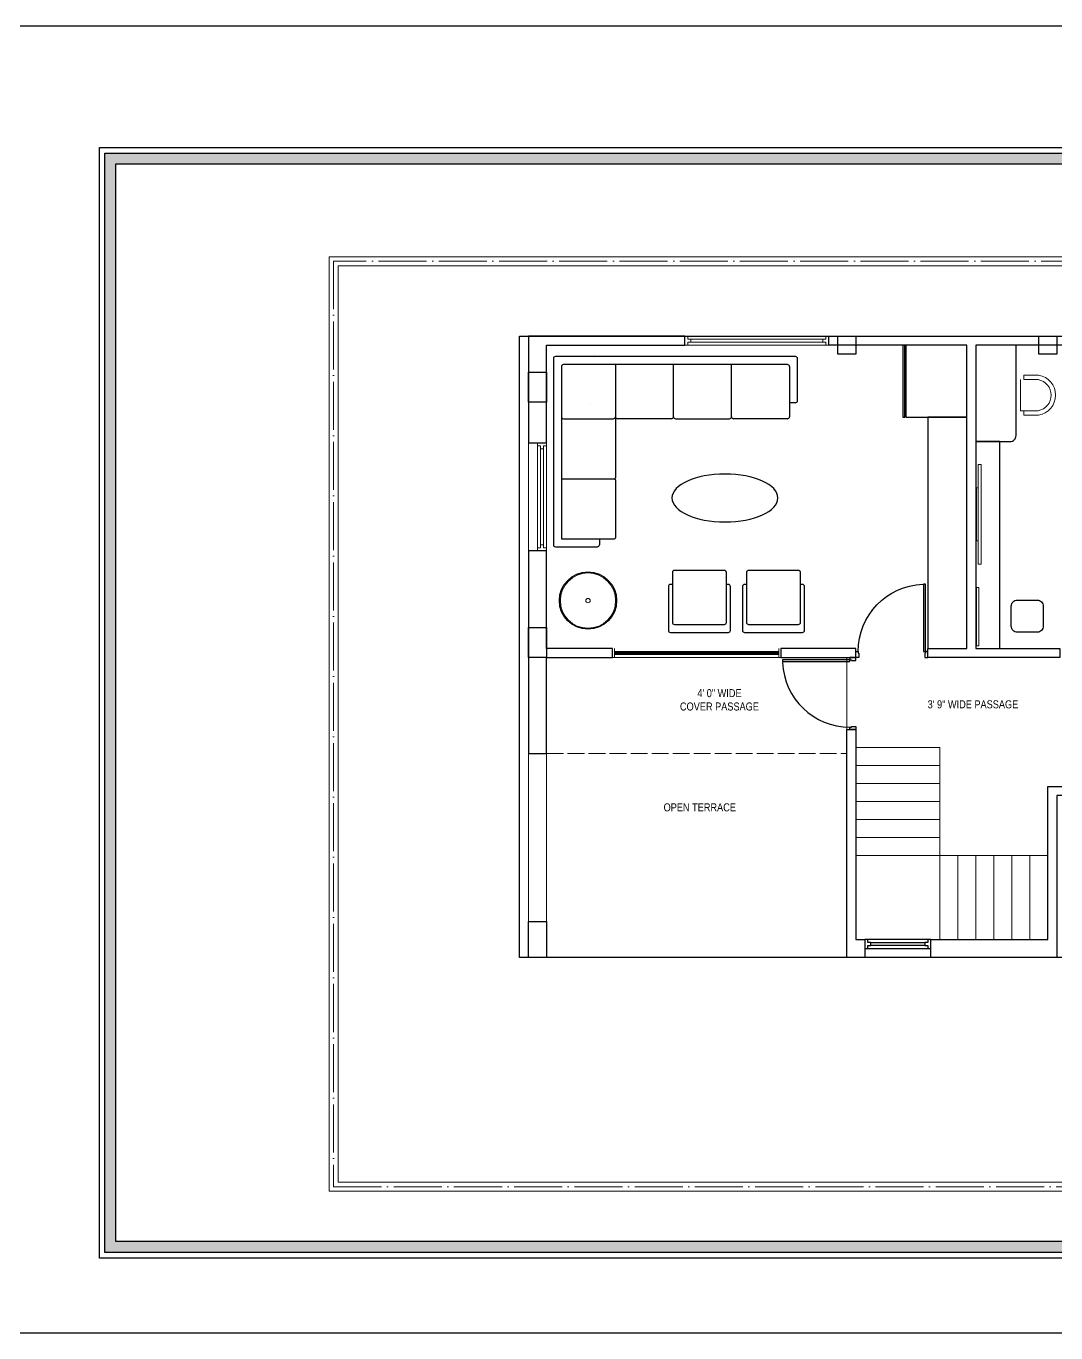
# Model space of a CAD drawing. Header units: millimetres. Extents: x 35877 to 3066687, y -650199 to -40525.
# Drawn here: x 153140 to 153655, y -179881 to -179228 of the extents above; entities that cross this region are included whole.
import ezdxf

# ---------------------------------------------------------------- set-up
doc = ezdxf.new("R2010")
doc.units = ezdxf.units.MM
doc.header["$MEASUREMENT"] = 0
doc.linetypes.add('ACAD_ISO02W100', pattern=[15, 12, -3])
doc.linetypes.add('ACAD_ISO04W100', pattern=[30, 24, -3, 0, -3])
doc.layers.add('AR DOOR', color=40, linetype='Continuous')
doc.layers.add('AR ELE-5', color=134, linetype='Continuous')
for name, color, linetype, lineweight in [('COLUMN', 1, 'Continuous', 30), ('ELEVATION ( SPIRAL STAIR )', 250, 'Continuous', 9), ('FIRST FLOOR ( DW_RAIL )', 7, 'Continuous', 9), ('FIRST FLOOR ( TEXT )', 7, 'Continuous', 9), ('FIRST FLOOR_( STAIR )', 251, 'Continuous', 9), ('FUR', 250, 'Continuous', 0), ('FURNITURE', 32, 'Continuous', 9), ('GROUND FLOOR', 7, 'Continuous', 9), ('NAME PLATE', 7, 'Continuous', 25), ('SECOND FLOOR', 7, 'Continuous', 9), ('SECOND FLOOR  ( PLINE )', 251, 'Continuous', 30), ('SECOND FLOOR ( DW_RAIL )', 7, 'Continuous', 9), ('SECOND FLOOR ( PLine )', 7, 'Continuous', 30), ('XX~SLAB ( BEAM )~ ( DIM )', 7, 'Continuous', 9)]:
    doc.layers.add(name, color=color, linetype=linetype, lineweight=lineweight)
doc.layers.add('XX~SLAB ( PLINE )', color=251, linetype='Continuous', plot=False)
doc.styles.add('KATHA', font='swissc.ttf')

# ---------------------------------------------------------------- blocks, each defined once
blk = doc.blocks.new('LAYOUT FILE')
at = {"layer": 'NAME PLATE', "true_color": 0xd39e00}
h = blk.add_hatch(color=42, dxfattribs=at)
h.paths.add_polyline_path([(3346889.83, -513806.18), (3346889.83, -514260.7), (3347535.56, -514260.7), (3347535.56, -513806.18)])
h.paths.add_polyline_path([(3346894.36, -513810.71), (3347531.03, -513810.71), (3347531.03, -514256.17), (3346894.36, -514256.17)], flags=16)
at = {"layer": 'NAME PLATE', "color": 42, "true_color": 0xd39e00}
for points in [[(3346887.56, -513803.91), (3347537.83, -513803.91), (3347537.83, -514262.96), (3346887.56, -514262.96)], [(3346889.83, -513806.18), (3347535.56, -513806.18), (3347535.56, -514260.7), (3346889.83, -514260.7)], [(3346894.36, -513810.71), (3347531.03, -513810.71), (3347531.03, -514256.17), (3346894.36, -514256.17)]]:
    blk.add_lwpolyline(points, close=True, dxfattribs=at)
blk = doc.blocks.new('*U18')
for points in [[(0, 0), (0, 1120), (-30, 1120), (-30, 0)], [(40, 0), (0, 0), (0, -30), (-10, -30), (-10, -100), (40, -100)], [(-1160, 0), (-1120, 0), (-1120, -30), (-1110, -30), (-1110, -100), (-1160, -100)]]:
    blk.add_lwpolyline(points, close=True)
at = {"layer": 'AR ELE-5', "linetype": 'ByBlock', "ltscale": 15}
blk.add_arc((2, -1), 1122, 92.373, 179.9653, dxfattribs=at)
blk = doc.blocks.new('*U19')
for points in [[(-1160, 0), (-1120, 0), (-1120, 30), (-1110, 30), (-1110, 100), (-1160, 100)], [(0, 0), (0, -1120), (-30, -1120), (-30, 0)], [(40, 0), (0, 0), (0, 30), (-10, 30), (-10, 100), (40, 100)]]:
    blk.add_lwpolyline(points, close=True)
at = {"layer": 'AR ELE-5', "linetype": 'ByBlock', "ltscale": 15}
blk.add_arc((2, 1), 1122, 180.0347, 267.627, dxfattribs=at)

msp = doc.modelspace()

# ---------------------------------------------------------------- linework, layer by layer
at = {"lineweight": 9, "transparency": 33554687, "elevation": -0.13}
for points in [[(153617.4, -179446.69), (153615.96, -179446.69), (153615.96, -179496.53), (153617.4, -179496.53)], [(153617.4, -179446.69), (153615.96, -179446.69), (153615.96, -179496.53), (153617.4, -179496.53)], [(153615.96, -179458.39), (153615.19, -179458.39), (153615.19, -179484.83), (153615.96, -179484.83)]]:
    msp.add_lwpolyline(points, close=True, dxfattribs=at)
at = {"layer": 'COLUMN', "transparency": 33554687, "elevation": -0.13}
for points in [[(153545.82, -179382.57), (153554.82, -179382.57), (153554.82, -179391.57), (153545.82, -179391.57)], [(153646.32, -179382.57), (153655.32, -179382.57), (153655.32, -179391.57), (153646.32, -179391.57)], [(153391.32, -179400.57), (153400.32, -179400.57), (153400.32, -179415.57), (153391.32, -179415.57)], [(153391.32, -179528.07), (153400.32, -179528.07), (153400.32, -179543.07), (153391.32, -179543.07)], [(153391.32, -179675.07), (153400.32, -179675.07), (153400.32, -179693.07), (153391.32, -179693.07)]]:
    msp.add_lwpolyline(points, close=True, dxfattribs=at)
at = {"layer": 'ELEVATION ( SPIRAL STAIR )', "color": 5, "transparency": 33554687, "elevation": -0.13}
msp.add_lwpolyline([(153615.15, -179537.27), (153616.3, -179537.27), (153616.3, -179508.17), (153615.15, -179508.17)], close=True, dxfattribs=at)
msp.add_lwpolyline([(153615.15, -179537.27), (153616.3, -179537.27), (153616.3, -179508.17), (153615.15, -179508.17)], close=True, dxfattribs=at)
at = {"layer": 'FIRST FLOOR ( DW_RAIL )', "transparency": 33554687, "elevation": -0.13}
for points in [[(153434.32, -179543.07), (153434.32, -179538.57)], [(153516.32, -179538.57), (153516.32, -179543.07)]]:
    msp.add_lwpolyline(points, dxfattribs=at)
for points in [[(153434.32, -179540.07), (153516.32, -179540.07), (153516.32, -179540.57), (153434.32, -179540.57)], [(153434.32, -179541.07), (153516.32, -179541.07), (153516.32, -179541.57), (153434.32, -179541.57)]]:
    msp.add_lwpolyline(points, close=True, dxfattribs=at)
at = {"layer": 'FIRST FLOOR_( STAIR )', "transparency": 33554687}
for p, q in [((153596.82, -179588.07, -0.13), (153554.82, -179588.07, -0.13)), ((153596.82, -179588.07, -0.13), (153596.82, -179684.07, -0.13)), ((153596.82, -179597.07, -0.13), (153554.82, -179597.07, -0.13)), ((153596.82, -179606.07, -0.13), (153554.82, -179606.07, -0.13)), ((153596.82, -179615.07, -0.13), (153554.82, -179615.07, -0.13)), ((153596.82, -179624.07, -0.13), (153554.82, -179624.07, -0.13)), ((153596.82, -179633.07, -0.13), (153554.82, -179633.07, -0.13)), ((153650.82, -179642.07, -0.13), (153554.82, -179642.07, -0.13)), ((153605.82, -179642.07, -0.13), (153605.82, -179684.07, -0.13)), ((153614.82, -179642.07, -0.13), (153614.82, -179684.07, -0.13)), ((153623.82, -179642.07, -0.13), (153623.82, -179684.07, -0.13)), ((153632.82, -179642.07, -0.13), (153632.82, -179684.07, -0.13)), ((153641.82, -179642.07, -0.13), (153641.82, -179684.07, -0.13))]:
    msp.add_line(p, q, dxfattribs=at)
at = {"layer": 'FUR', "transparency": 33554687}
for p, q in [((153424.04, -179393.16, -0.13), (153424.04, -179393.16, -0.13)), ((153424.04, -179393.16, -0.13), (153424.04, -179393.16, -0.13)), ((153422.04, -179416.75, -0.13), (153422.04, -179416.75, -0.13)), ((153422.04, -179416.75, -0.13), (153422.04, -179416.75, -0.13))]:
    msp.add_line(p, q, dxfattribs=at)
at = {"layer": 'FURNITURE', "lineweight": 30, "transparency": 33554687}
for p, q in [((153403.71, -179393.75, -0.13), (153403.71, -179486.75, -0.13)), ((153524.71, -179392.75, -0.13), (153404.71, -179392.75, -0.13)), ((153525.71, -179414.75, -0.13), (153525.71, -179393.75, -0.13)), ((153407.71, -179397.75, -0.13), (153407.71, -179483.75, -0.13)), ((153520.71, -179396.75, -0.13), (153408.71, -179396.75, -0.13)), ((153434.71, -179396.75, -0.13), (153434.71, -179453.25, -0.13)), ((153463.71, -179422.75, -0.13), (153463.71, -179396.75, -0.13)), ((153492.71, -179422.75, -0.13), (153492.71, -179396.75, -0.13)), ((153521.71, -179397.75, -0.13), (153521.71, -179400.75, -0.13)), ((153521.71, -179400.75, -0.13), (153521.71, -179422.75, -0.13)), ((153524.71, -179415.75, -0.13), (153521.71, -179415.75, -0.13)), ((153408.71, -179423.75, -0.13), (153433.71, -179423.75, -0.13)), ((153462.71, -179423.75, -0.13), (153435.71, -179423.75, -0.13)), ((153464.71, -179423.75, -0.13), (153491.71, -179423.75, -0.13)), ((153520.71, -179423.75, -0.13), (153493.71, -179423.75, -0.13)), ((153407.71, -179453.75, -0.13), (153434.21, -179453.75, -0.13)), ((153434.71, -179454.25, -0.13), (153434.71, -179483.25, -0.13)), ((153407.71, -179483.75, -0.13), (153434.21, -179483.75, -0.13)), ((153426.71, -179483.75, -0.13), (153426.71, -179486.75, -0.13)), ((153404.71, -179487.75, -0.13), (153425.71, -179487.75, -0.13))]:
    msp.add_line(p, q, dxfattribs=at)
at = {"layer": 'FURNITURE', "lineweight": 30, "transparency": 33554687, "elevation": -0.13}
for points in [[(153578.31, -179422.99), (153579.33, -179422.99), (153579.33, -179387.07), (153578.31, -179387.07)], [(153610.32, -179387.07), (153579.76, -179387.07), (153579.76, -179422.99), (153610.32, -179422.99)], [(153590.82, -179538.56), (153610.32, -179538.56), (153610.32, -179422.99), (153590.82, -179422.99)], [(153626.87, -179435.16), (153614.82, -179435.16), (153614.82, -179538.57), (153626.87, -179538.57)]]:
    msp.add_lwpolyline(points, close=True, dxfattribs=at)
for points in [[(153631.91, -179435.16, 0.414214), (153634.91, -179432.16), (153634.91, -179387.08), (153614.82, -179387.07), (153614.82, -179435.15), (153631.91, -179435.16)], [(153463.17, -179506.59), (153462.17, -179506.59, 0.414214), (153461.17, -179507.59), (153461.17, -179529.59, 0.414214), (153462.17, -179530.59), (153491.19, -179530.58, 0.414214), (153492.19, -179529.58), (153492.19, -179507.59, 0.414214), (153491.19, -179506.59), (153490.17, -179506.59)], [(153500.2, -179506.59), (153499.2, -179506.59, 0.414214), (153498.2, -179507.59), (153498.2, -179529.59, 0.414214), (153499.2, -179530.59), (153528.21, -179530.58, 0.414214), (153529.21, -179529.58), (153529.21, -179507.59, 0.414214), (153528.21, -179506.59), (153527.2, -179506.59)]]:
    msp.add_lwpolyline(points, format="xyb", dxfattribs=at)
at = {"layer": 'FURNITURE', "transparency": 33554687, "elevation": -0.13}
msp.add_lwpolyline([(153637.05, -179404.23), (153637.05, -179419.78), (153638.74, -179419.77)], dxfattribs=at)
at = {"layer": 'FURNITURE', "transparency": 33554687, "elevation": -0.13, "flags": 128}
for points in [[(153638.74, -179419.77), (153638.74, -179421.99), (153646.12, -179421.99, 0.853613), (153646.17, -179401.99), (153638.74, -179401.99), (153638.74, -179404.22)], [(153640.96, -179419.77), (153638.74, -179419.77), (153645.94, -179419.77, 0.835758), (153645.98, -179404.22), (153640.96, -179404.22), (153638.74, -179404.22)]]:
    msp.add_lwpolyline(points, format="xyb", dxfattribs=at)
at = {"layer": 'FURNITURE', "lineweight": 30, "transparency": 33554687, "elevation": -0.13}
for points in [[(153463.17, -179500.59), (153463.17, -179525.59, 0.414214), (153464.17, -179526.59), (153489.17, -179526.59, 0.414214), (153490.17, -179525.59), (153490.17, -179522.59), (153490.17, -179500.59, 0.414214), (153489.17, -179499.59), (153464.17, -179499.59, 0.414214)], [(153500.2, -179500.59), (153500.2, -179525.59, 0.414214), (153501.2, -179526.59), (153526.2, -179526.59, 0.414214), (153527.2, -179525.59), (153527.2, -179522.59), (153527.2, -179500.59, 0.414214), (153526.2, -179499.59), (153501.2, -179499.59, 0.414214)], [(153635.52, -179514.47), (153645.49, -179514.47, -0.414214), (153648.49, -179517.47), (153648.49, -179527.43, -0.414214), (153645.49, -179530.43), (153635.52, -179530.43, -0.414214), (153632.52, -179527.43), (153632.52, -179517.47, -0.414214)]]:
    msp.add_lwpolyline(points, format="xyb", close=True, dxfattribs=at)
at = {"layer": 'FURNITURE', "lineweight": 30, "transparency": 33554687}
msp.add_circle((153420.99, -179514.66, -0.13), 14.31, dxfattribs=at)
at = {"layer": 'FURNITURE', "lineweight": 5, "transparency": 33554687}
for radius in [13.81, 1.11]:
    msp.add_circle((153420.99, -179514.66, -0.13), radius, dxfattribs=at)
at = {"layer": 'FURNITURE', "lineweight": 30, "transparency": 33554687}
for centre, radius, start, end in [((153404.71, -179393.75, -0.13), 1, 90, 180), ((153524.71, -179393.75, -0.13), 1, 0, 90), ((153408.71, -179397.75, -0.13), 1, 90, 180), ((153520.71, -179397.75, -0.13), 1, 0, 90), ((153524.71, -179414.75, -0.13), 1, 270, 0), ((153408.71, -179422.75, -0.13), 1, 180, 270), ((153408.71, -179422.75, -0.13), 1, 180, 270), ((153433.71, -179422.75, -0.13), 1, 270, 0), ((153435.71, -179422.75, -0.13), 1, 180, 270), ((153462.71, -179422.75, -0.13), 1, 270, 0), ((153464.71, -179422.75, -0.13), 1, 180, 270), ((153491.71, -179422.75, -0.13), 1, 270, 0), ((153493.71, -179422.75, -0.13), 1, 180, 270), ((153520.71, -179422.75, -0.13), 1, 270, 0), ((153434.21, -179453.25, -0.13), 0.5, 270, 0), ((153434.21, -179454.25, -0.13), 0.5, 0, 90), ((153434.21, -179483.25, -0.13), 0.5, 270, 0), ((153404.71, -179486.75, -0.13), 1, 180, 270), ((153425.71, -179486.75, -0.13), 1, 270, 0)]:
    msp.add_arc(centre, radius, start, end, dxfattribs=at)
at = {"layer": 'FURNITURE', "lineweight": 30, "transparency": 33554687, "extrusion": (0, 0, -1)}
msp.add_ellipse((153489.43, -179463.38, -0.13), major_axis=(26.48, 0), ratio=0.451468, dxfattribs=at)
at = {"layer": 'GROUND FLOOR', "transparency": 33554687}
for p, q in [((153291.57, -179342.82, -0.13), (153791.82, -179342.82, -0.13)), ((153291.57, -179342.82, -0.13), (153291.57, -179809.82, -0.13)), ((153296.07, -179347.32, -0.13), (153791.82, -179347.32, -0.13)), ((153296.07, -179347.32, -0.13), (153296.07, -179805.32, -0.13)), ((153296.07, -179805.32, -0.13), (153791.82, -179805.32, -0.13)), ((153291.57, -179809.82, -0.13), (153791.82, -179809.82, -0.13))]:
    msp.add_line(p, q, dxfattribs=at)
at = {"layer": 'GROUND FLOOR', "color": 1, "linetype": 'ACAD_ISO04W100', "transparency": 33554687, "elevation": -0.13}
msp.add_lwpolyline([(153791.82, -179345.07), (153293.82, -179345.07), (153293.82, -179807.57), (153791.82, -179807.57)], dxfattribs=at)
at = {"layer": 'SECOND FLOOR', "transparency": 33554687}
for p, q in [((153391.32, -179382.57, -0.13), (153791.82, -179382.57, -0.13)), ((153391.32, -179382.57, -0.13), (153391.32, -179693.07, -0.13)), ((153400.32, -179538.57, -0.13), (153400.32, -179387.07, -0.13)), ((153400.32, -179387.07, -0.13), (153610.32, -179387.07, -0.13)), ((153469.32, -179382.57, -0.13), (153469.32, -179387.07, -0.13)), ((153541.32, -179382.57, -0.13), (153541.32, -179387.07, -0.13)), ((153610.32, -179387.07, -0.13), (153610.32, -179538.57, -0.13)), ((153614.82, -179387.07, -0.13), (153782.82, -179387.07, -0.13)), ((153614.82, -179538.57, -0.13), (153614.82, -179387.07, -0.13)), ((153400.32, -179435.82, -0.13), (153391.32, -179435.82, -0.13)), ((153400.32, -179489.82, -0.13), (153391.32, -179489.82, -0.13)), ((153400.32, -179538.57, -0.13), (153433.32, -179538.57, -0.13)), ((153400.32, -179543.07, -0.13), (153554.82, -179543.07, -0.13)), ((153400.32, -179693.07, -0.13), (153400.32, -179543.07, -0.13)), ((153433.32, -179543.07, -0.13), (153433.32, -179538.57, -0.13)), ((153517.32, -179538.57, -0.13), (153554.82, -179538.57, -0.13)), ((153517.32, -179543.07, -0.13), (153517.32, -179538.57, -0.13)), ((153550.32, -179693.07, -0.13), (153550.32, -179543.07, -0.13)), ((153554.82, -179543.07, -0.13), (153554.82, -179538.57, -0.13)), ((153610.32, -179543.07, -0.13), (153614.82, -179543.07, -0.13)), ((153550.32, -179579.07, -0.13), (153554.82, -179579.07, -0.13)), ((153554.82, -179684.07, -0.13), (153554.82, -179579.07, -0.13)), ((153400.32, -179591.07, -0.13), (153391.32, -179591.07, -0.13)), ((153650.82, -179607.57, -0.13), (153650.82, -179684.07, -0.13)), ((153692.82, -179607.57, -0.13), (153650.82, -179607.57, -0.13)), ((153650.82, -179684.07, -0.13), (153554.82, -179684.07, -0.13)), ((153791.82, -179693.07, -0.13), (153391.32, -179693.07, -0.13))]:
    msp.add_line(p, q, dxfattribs=at)
at = {"layer": 'SECOND FLOOR', "transparency": 33554687, "elevation": -0.13}
msp.add_lwpolyline([(153541.32, -179382.57), (153539.82, -179382.57), (153539.82, -179384.07), (153538.32, -179384.07), (153538.32, -179385.57), (153472.32, -179385.57), (153472.32, -179384.07), (153470.82, -179384.07), (153470.82, -179382.57), (153469.32, -179382.57), (153469.32, -179387.07), (153470.82, -179387.07), (153470.82, -179385.57), (153472.32, -179385.57), (153472.32, -179384.07), (153538.32, -179384.07), (153538.32, -179385.57), (153539.82, -179385.57), (153539.82, -179387.07), (153541.32, -179387.07), (153541.32, -179382.57), (153469.32, -179382.57), (153469.32, -179387.07), (153541.32, -179387.07)], close=True, dxfattribs=at)
at = {"layer": 'SECOND FLOOR', "color": 1, "linetype": 'ACAD_ISO02W100', "ltscale": 0.7, "transparency": 33554687, "elevation": -0.13}
msp.add_lwpolyline([(153400.32, -179591.07), (153550.32, -179591.07)], dxfattribs=at)
at = {"layer": 'SECOND FLOOR  ( PLINE )', "transparency": 33554687, "elevation": -0.13}
for points in [[(153400.32, -179387.07), (153469.32, -179387.07), (153469.32, -179382.57), (153391.32, -179382.57), (153391.32, -179435.82), (153400.32, -179435.82)], [(153610.32, -179543.07), (153590.82, -179543.07), (153590.82, -179538.57), (153610.32, -179538.57), (153610.32, -179387.07), (153541.32, -179387.07), (153541.32, -179382.57), (153686.82, -179382.57), (153686.82, -179387.07), (153614.82, -179387.07), (153614.82, -179538.57), (153656.82, -179538.57), (153656.82, -179543.07), (153614.82, -179543.07)], [(153433.32, -179538.57), (153400.32, -179538.57), (153400.32, -179489.82), (153395.82, -179489.82), (153391.32, -179489.82), (153391.32, -179591.07), (153400.32, -179591.07), (153400.32, -179543.07), (153433.32, -179543.07)], [(153554.82, -179538.57), (153517.32, -179538.57), (153517.32, -179543.07), (153554.82, -179543.07)]]:
    msp.add_lwpolyline(points, close=True, dxfattribs=at)
msp.add_lwpolyline([(153559.32, -179693.07), (153550.32, -179693.07), (153550.32, -179579.07), (153554.82, -179579.07), (153554.82, -179684.07), (153559.32, -179684.07), (153559.32, -179693.07), (153559.32, -179693.07)], dxfattribs=at)
at = {"layer": 'SECOND FLOOR ( DW_RAIL )', "transparency": 33554687, "elevation": -0.13}
msp.add_lwpolyline([(153400.32, -179489.82), (153400.32, -179488.32), (153398.82, -179488.32), (153398.82, -179486.82), (153397.32, -179486.82), (153397.32, -179438.82), (153398.82, -179438.82), (153398.82, -179437.32), (153400.32, -179437.32), (153400.32, -179435.82), (153395.82, -179435.82), (153395.82, -179437.32), (153397.32, -179437.32), (153397.32, -179438.82), (153398.82, -179438.82), (153398.82, -179486.82), (153397.32, -179486.82), (153397.32, -179488.32), (153395.82, -179488.32), (153395.82, -179489.82), (153400.32, -179489.82), (153400.32, -179435.82), (153395.82, -179435.82), (153395.82, -179489.82)], close=True, dxfattribs=at)
at = {"layer": 'SECOND FLOOR ( PLine )', "transparency": 33554687, "elevation": -0.13}
msp.add_lwpolyline([(153655.32, -179607.57), (153668.82, -179607.57), (153668.82, -179612.07), (153655.32, -179612.07), (153655.32, -179612.07), (153655.32, -179693.07), (153592.32, -179693.07), (153592.32, -179684.07), (153650.82, -179684.07), (153650.82, -179607.57)], close=True, dxfattribs=at)
at = {"layer": 'XX~SLAB ( BEAM )~ ( DIM )', "color": 3, "lineweight": 30, "transparency": 33554687}
msp.add_lwpolyline([(154034.1, -179227.57), (151251.21, -179227.57), (151251.21, -179880.63), (154034.1, -179880.63)], close=True, dxfattribs=at)
at = {"layer": 'XX~SLAB ( PLINE )', "transparency": 33554687, "elevation": -0.13}
for points in [[(153386.82, -179382.57), (153791.82, -179382.57), (153791.82, -179693.07), (153782.82, -179693.07), (153763.01, -179693.07), (153722.68, -179693.07), (153697.32, -179693.07), (153550.32, -179693.07), (153477.08, -179693.07), (153386.82, -179693.07)], [(153592.32, -179684.07), (153590.82, -179684.07), (153590.82, -179685.57), (153589.32, -179685.57), (153589.32, -179687.07), (153562.32, -179687.07), (153562.32, -179685.57), (153560.82, -179685.57), (153560.82, -179684.07), (153559.32, -179684.07), (153559.32, -179688.57), (153560.82, -179688.57), (153560.82, -179687.07), (153562.32, -179687.07), (153562.32, -179685.57), (153589.32, -179685.57), (153589.32, -179687.07), (153590.82, -179687.07), (153590.82, -179688.57), (153592.32, -179688.57), (153592.32, -179684.07), (153559.32, -179684.07), (153559.32, -179688.57), (153592.32, -179688.57)]]:
    msp.add_lwpolyline(points, close=True, dxfattribs=at)

# ---------------------------------------------------------------- block references
at = {"layer": 'AR DOOR', "linetype": 'ByBlock', "lineweight": -2, "transparency": 33554687, "extrusion": (0, 0, -1), "yscale": 0.02999999999996949, "zscale": -0.02999999999996949}
for name, p, xscale, rotation in [('*U19', (-153589.62, -179540.07, 0.13), 0.02999999999996949, 180), ('*U18', (-153551.82, -179544.27, 0.13), -0.02999999999996949, 270)]:
    msp.add_blockref(name, p, dxfattribs=dict(at, xscale=xscale, rotation=rotation))
at = {"layer": 'NAME PLATE', "lineweight": 0, "transparency": 33554687, "xscale": 1.209046105522275, "yscale": 1.209046105522275, "zscale": 1.209046105522275}
msp.add_blockref('LAYOUT FILE', (-3893364.49, 441924.37), dxfattribs=at)

# ---------------------------------------------------------------- texts
at = {"layer": 'FIRST FLOOR ( TEXT )', "transparency": 33554687, "char_height": 4, "attachment_point": 5, "style": 'KATHA'}
for s, insert in [('4\' 0" WIDE \\PCOVER PASSAGE', (153486.68, -179564.28, -0.13)), ('3\' 9" WIDE PASSAGE', (153613.36, -179566.54, -0.13)), ('OPEN TERRACE', (153476.84, -179618.02, -0.13))]:
    msp.add_mtext(s, dxfattribs=dict(at, insert=insert))

doc.saveas('drawing.dxf')
